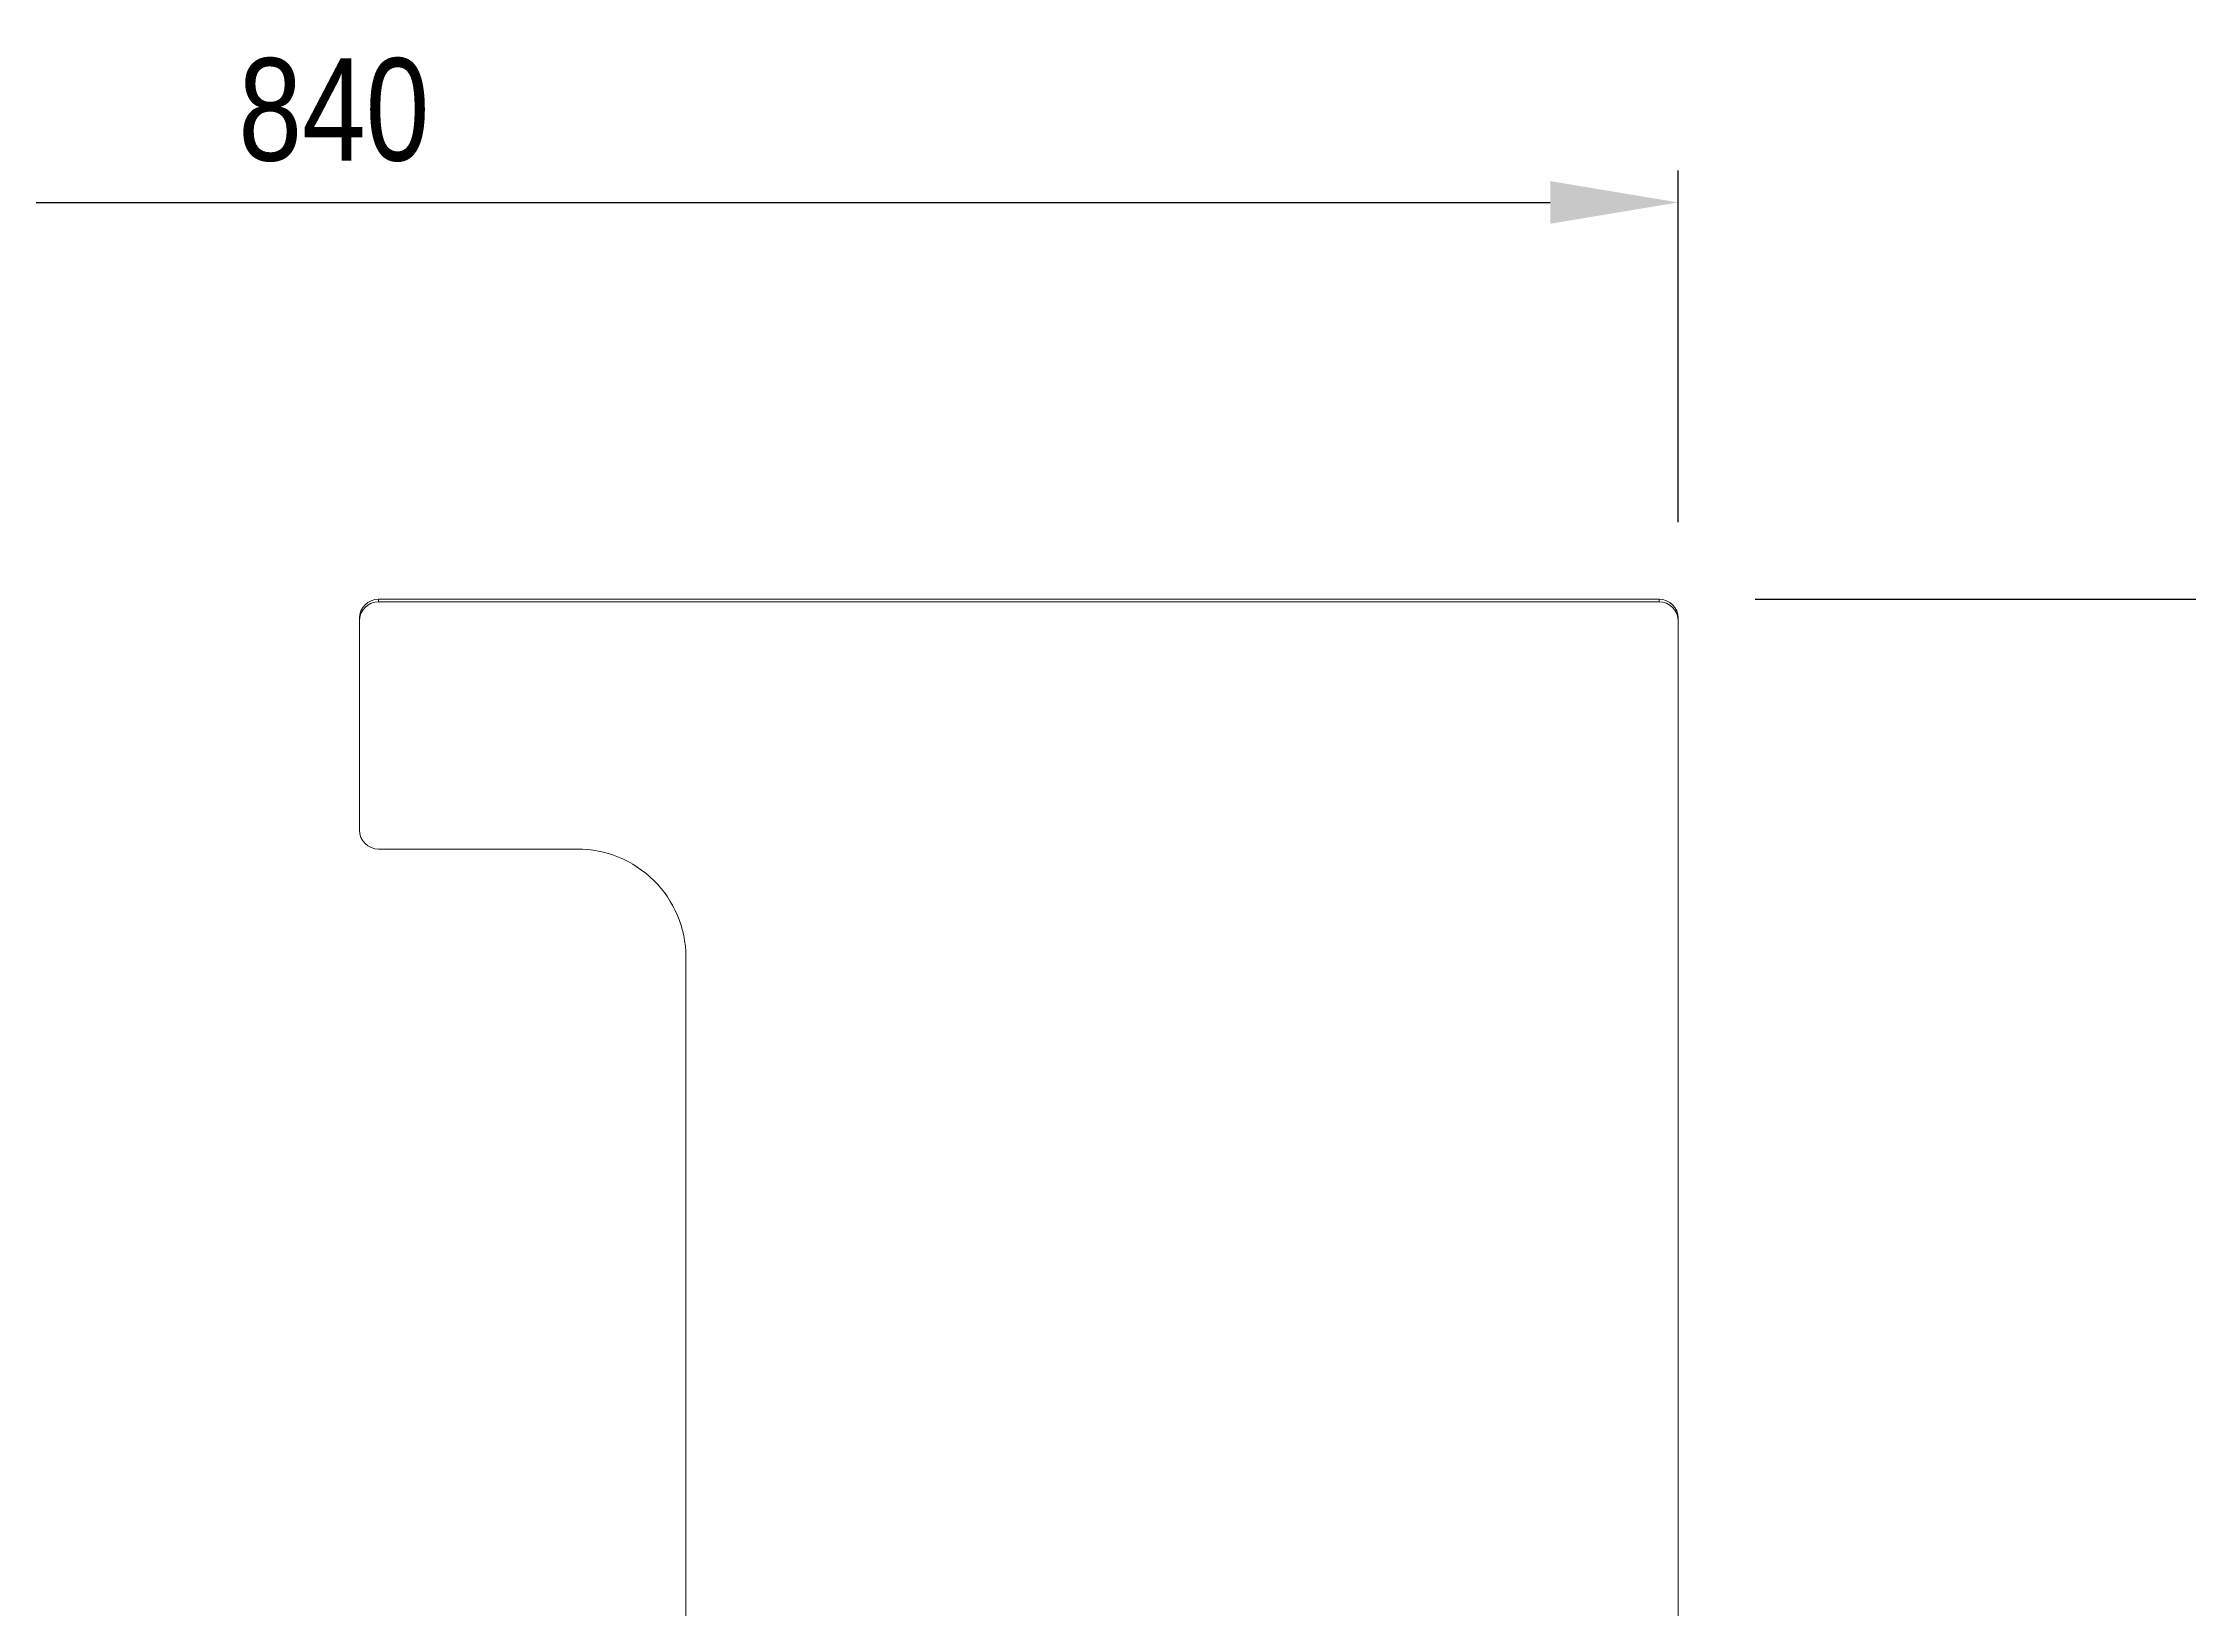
# Model space of a CAD drawing. Header units: millimetres. Extents: x 22162 to 28102, y 3160 to 7360.
# Drawn here: x 23512 to 24182, y 6304 to 6793 of the extents above; entities that cross this region are included whole.
import ezdxf

# ---------------------------------------------------------------- set-up
doc = ezdxf.new("R2010")
doc.units = ezdxf.units.MM
doc.header["$LTSCALE"] = 0.3
doc.linetypes.add('INCONTINUOUS', pattern=[200000.001, 200000, -0.001])
doc.layers.add('KOTY', color=3, linetype='INCONTINUOUS', lineweight=9)
doc.styles.add('SEACAD_Arial', font='arial.ttf', dxfattribs={"width": 0.8})
doc.dimstyles.new('ISO-25', dxfattribs={"dimtxt": 1.6, "dimasz": 2, "dimexe": 0.5, "dimexo": 1.5, "dimtad": 1, "dimdec": 0, "dimtxsty": 'SEACAD_Arial', "dimcen": 2, "dimadec": 0, "dimazin": 0, "dimtfac": 1, "dimtdec": 0, "dimtmove": 0, "dimatfit": 3, "dimfxl": 1, "dimarcsym": 0})

# ---------------------------------------------------------------- blocks, each defined once
blk = doc.blocks.new('*D148')
at = {"layer": 'Defpoints', "color": 0, "transparency": 16777216}
for p in [(24022.83, 6743.61), (24022.83, 6613.7), (23182.83, 6313.7)]:
    blk.add_point(p, dxfattribs=at)
at = {"layer": 'KOTY', "color": 0, "lineweight": -2, "transparency": 16777216}
for p, q in [((23182.83, 6343.7), (23182.83, 6753.61)), ((24022.83, 6643.7), (24022.83, 6753.61)), ((23222.83, 6743.61), (23982.83, 6743.61))]:
    blk.add_line(p, q, dxfattribs=at)
at = {"layer": 'KOTY', "color": 0, "transparency": 16777216}
for points in [[(23222.83, 6750.27), (23222.83, 6736.94), (23182.83, 6743.61)], [(23982.83, 6736.94), (23982.83, 6750.27), (24022.83, 6743.61)]]:
    blk.add_solid(points, dxfattribs=at)
at = {"layer": 'KOTY', "color": 0, "transparency": 16777216, "insert": (23602.83, 6772.44), "char_height": 32, "attachment_point": 5, "style": 'SEACAD_Arial'}
blk.add_mtext('840', dxfattribs=at)
blk = doc.blocks.new('*D147')
at = {"layer": 'Defpoints', "color": 0, "transparency": 16777216}
for p in [(24016.83, 6619.64), (24022.83, 5875.64), (24307.63, 5875.64)]:
    blk.add_point(p, dxfattribs=at)
at = {"layer": 'KOTY', "color": 0, "lineweight": -2, "transparency": 16777216}
for p, q in [((24046.83, 6619.64), (24317.63, 6619.64)), ((24307.63, 6579.64), (24307.63, 5915.64)), ((24052.83, 5875.64), (24317.63, 5875.64))]:
    blk.add_line(p, q, dxfattribs=at)
at = {"layer": 'KOTY', "color": 0, "transparency": 16777216}
for points in [[(24314.29, 6579.64), (24300.96, 6579.64), (24307.63, 6619.64)], [(24300.96, 5915.64), (24314.29, 5915.64), (24307.63, 5875.64)]]:
    blk.add_solid(points, dxfattribs=at)
at = {"layer": 'KOTY', "color": 0, "transparency": 16777216, "insert": (24279.13, 6247.64), "char_height": 32, "attachment_point": 5, "rotation": 90, "style": 'SEACAD_Arial'}
blk.add_mtext('744', dxfattribs=at)

msp = doc.modelspace()

# ---------------------------------------------------------------- linework, layer by layer
at = {"color": 7, "linetype": 'Continuous', "lineweight": 15}
for p, q in [((23616.83, 6619.64), (23616.83, 6618.81)), ((23616.83, 6619.64), (24016.83, 6619.64)), ((23616.83, 6618.81), (24016.83, 6618.81)), ((24016.83, 6618.81), (24016.83, 6619.64)), ((23610.83, 6612.87), (23610.83, 6613.7)), ((23610.83, 6547.51), (23610.83, 6612.87)), ((24022.83, 6613.7), (24022.83, 6612.87)), ((24022.83, 6612.87), (24022.83, 5995.65)), ((23678.83, 6541.57), (23616.83, 6541.57)), ((23712.83, 5995.65), (23712.83, 6507.9))]:
    msp.add_line(p, q, dxfattribs=at)
for centre, radius, start, end in [((23616.8, 6613.67), 5.97, 89.72134, 179.71857), ((23616.8, 6612.84), 5.97, 89.72101, 179.71832), ((24016.86, 6613.67), 5.97, 0.28084, 90.27911), ((24016.86, 6612.84), 5.97, 0.28109, 90.27944), ((23616.8, 6547.54), 5.97, 180.28143, 270.27866), ((23679, 6507.74), 33.82, 0.26207, 90.29826)]:
    msp.add_arc(centre, radius, start, end, dxfattribs=at)

# ---------------------------------------------------------------- dimensions: what is measured, and where the dimension line sits
at = {"layer": 'KOTY'}
dim = msp.add_linear_dim(base=(24022.83, 6743.61), p1=(23182.83, 6313.7), p2=(24022.83, 6613.7), dimstyle='ISO-25', override={"dimlfac": 1, "dimtxsty": 'SEACAD_Arial', "dimsah": 1, "dimtolj": 0}, dxfattribs=at)
dim.commit()
dim.dimension.update_dxf_attribs({"geometry": '*D148', "text_midpoint": (23602.83, 6772.44)})
dim = msp.add_linear_dim(base=(24307.63, 5875.64), p1=(24016.83, 6619.64), p2=(24022.83, 5875.64), angle=90, dimstyle='ISO-25', override={"dimlfac": 1, "dimtxsty": 'SEACAD_Arial', "dimsah": 1, "dimtolj": 0}, dxfattribs=at)
dim.commit()
dim.dimension.update_dxf_attribs({"geometry": '*D147', "text_midpoint": (24279.13, 6247.64)})

doc.saveas('drawing.dxf')
